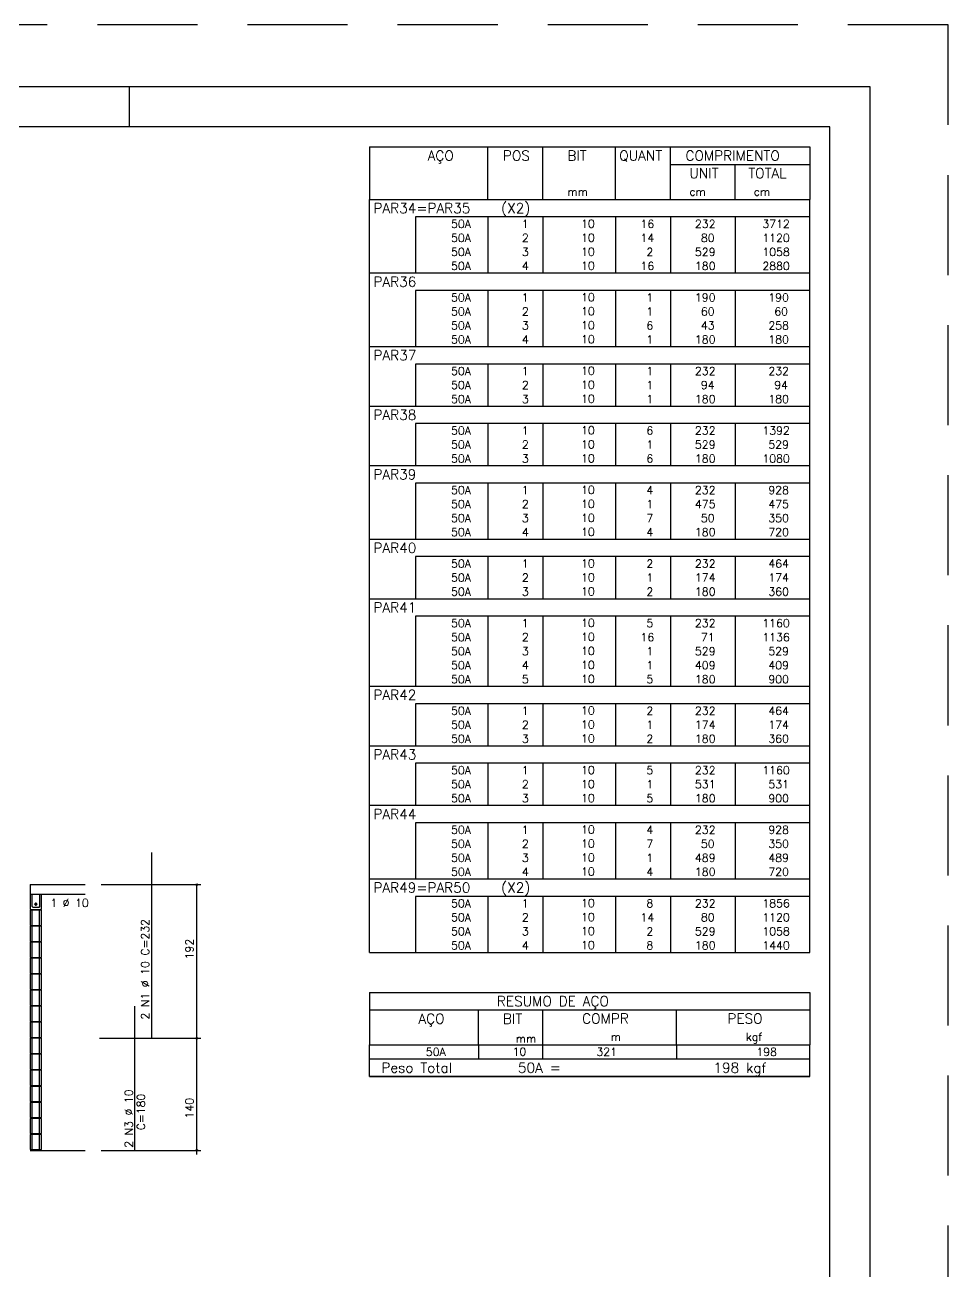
# Model space of a CAD drawing. Extents: x -1.9 to 86, y -1.6 to 60.9.
# Drawn here: x 62.99 to 86.05, y 29.81 to 60.94 of the extents above; entities that cross this region are included whole.
import ezdxf

# ---------------------------------------------------------------- set-up
doc = ezdxf.new("R2010")
doc.units = 0
doc.header["$MEASUREMENT"] = 0
doc.linetypes.add('HIDDEN', pattern=[0.375, 0.25, -0.125])
doc.layers.get('0').update_dxf_attribs({"linetype": 'CONTINUOUS'})
doc.layers.get('Defpoints').update_dxf_attribs({"linetype": 'CONTINUOUS'})
for name, color, linetype in [('ARQ_FOLHA', 7, 'CONTINUOUS'), ('PENA_02', 2, 'CONTINUOUS'), ('PENA_03', 3, 'CONTINUOUS'), ('PENA_05', 5, 'CONTINUOUS')]:
    doc.layers.add(name, color=color, linetype=linetype)
doc.styles.get("Standard").update_dxf_attribs({"font": 'ROMANS.SHX'})

# ---------------------------------------------------------------- blocks, each defined once
blk = doc.blocks.new('FOLHA A1 - 841 X 594')
at = {"layer": 'ARQ_FOLHA', "color": 1}
blk.add_line((-185, 584), (-185, 594), dxfattribs=at)
for points in [[(-841, 0), (0, 0), (0, 594), (-841, 594)], [(-816, 10), (-10, 10), (-10, 584), (-816, 584)]]:
    blk.add_lwpolyline(points, close=True, dxfattribs=at)
at = {"layer": 'Defpoints', "color": 8, "linetype": 'HIDDEN', "ltscale": 100}
blk.add_lwpolyline([(-860.5, 609.5), (-860.5, -15.5), (19.5, -15.5), (19.5, 609.5)], close=True, dxfattribs=at)
blk = doc.blocks.new('*U24')
blk.add_blockref('FOLHA A1 - 841 X 594', (0, 0))

msp = doc.modelspace()

# ---------------------------------------------------------------- linework, layer by layer
at = {"layer": 'PENA_02', "linetype": 'Continuous'}
for p, q in [((71.6, 57.895003), (71.6, 56.582503)), ((71.6, 57.895003), (82.6, 57.895003)), ((74.55, 56.582503), (74.55, 57.895003)), ((75.93, 56.582503), (75.93, 57.895003)), ((77.74, 56.582503), (77.74, 57.895003)), ((79.12, 56.582503), (79.12, 57.895003)), ((82.6, 57.895003), (82.6, 56.582503)), ((79.12, 57.457503), (82.6, 57.457503)), ((80.73, 56.582503), (80.73, 57.457503)), ((71.6, 56.582503), (82.6, 56.582503)), ((71.6, 56.145003), (71.6, 56.582503)), ((71.6, 56.582503), (82.6, 56.582503)), ((82.6, 56.145003), (82.6, 56.582503)), ((71.6, 55.795004), (71.6, 56.145003)), ((82.6, 56.145003), (72.75, 56.145003)), ((72.75, 56.145003), (72.75, 55.795004)), ((74.55, 56.145003), (74.55, 55.795004)), ((75.93, 56.145003), (75.93, 55.795004)), ((77.74, 56.145003), (77.74, 55.795004)), ((79.12, 56.145003), (79.12, 55.795004)), ((80.73, 56.145003), (80.73, 55.795004)), ((82.6, 55.795004), (82.6, 56.145003)), ((71.6, 55.445004), (71.6, 55.795004)), ((72.75, 55.795004), (72.75, 55.445004)), ((74.55, 55.795004), (74.55, 55.445004)), ((75.93, 55.795004), (75.93, 55.445004)), ((77.74, 55.795004), (77.74, 55.445004)), ((79.12, 55.795004), (79.12, 55.445004)), ((80.73, 55.795004), (80.73, 55.445004)), ((82.6, 55.445004), (82.6, 55.795004)), ((71.6, 55.095004), (71.6, 55.445004)), ((72.75, 55.445004), (72.75, 55.095004)), ((74.55, 55.445004), (74.55, 55.095004)), ((75.93, 55.445004), (75.93, 55.095004)), ((77.74, 55.445004), (77.74, 55.095004)), ((79.12, 55.445004), (79.12, 55.095004)), ((80.73, 55.445004), (80.73, 55.095004)), ((82.6, 55.095004), (82.6, 55.445004)), ((71.6, 54.745004), (71.6, 55.095004)), ((72.75, 55.095004), (72.75, 54.745004)), ((74.55, 55.095004), (74.55, 54.745004)), ((75.93, 55.095004), (75.93, 54.745004)), ((77.74, 55.095004), (77.74, 54.745004)), ((79.12, 55.095004), (79.12, 54.745004)), ((80.73, 55.095004), (80.73, 54.745004)), ((82.6, 54.745004), (82.6, 55.095004)), ((71.6, 54.307504), (71.6, 54.745004)), ((71.6, 54.745004), (82.6, 54.745004)), ((82.6, 54.307504), (82.6, 54.745004)), ((71.6, 53.957504), (71.6, 54.307504)), ((82.6, 54.307504), (72.75, 54.307504)), ((72.75, 54.307504), (72.75, 53.957504)), ((74.55, 54.307504), (74.55, 53.957504)), ((75.93, 54.307504), (75.93, 53.957504)), ((77.74, 54.307504), (77.74, 53.957504)), ((79.12, 54.307504), (79.12, 53.957504)), ((80.73, 54.307504), (80.73, 53.957504)), ((82.6, 53.957504), (82.6, 54.307504)), ((71.6, 53.607504), (71.6, 53.957504)), ((72.75, 53.957504), (72.75, 53.607504)), ((74.55, 53.957504), (74.55, 53.607504)), ((75.93, 53.957504), (75.93, 53.607504)), ((77.74, 53.957504), (77.74, 53.607504)), ((79.12, 53.957504), (79.12, 53.607504)), ((80.73, 53.957504), (80.73, 53.607504)), ((82.6, 53.607504), (82.6, 53.957504)), ((71.6, 53.257504), (71.6, 53.607504)), ((72.75, 53.607504), (72.75, 53.257504)), ((74.55, 53.607504), (74.55, 53.257504)), ((75.93, 53.607504), (75.93, 53.257504)), ((77.74, 53.607504), (77.74, 53.257504)), ((79.12, 53.607504), (79.12, 53.257504)), ((80.73, 53.607504), (80.73, 53.257504)), ((82.6, 53.257504), (82.6, 53.607504)), ((71.6, 52.907504), (71.6, 53.257504)), ((72.75, 53.257504), (72.75, 52.907504)), ((74.55, 53.257504), (74.55, 52.907504)), ((75.93, 53.257504), (75.93, 52.907504)), ((77.74, 53.257504), (77.74, 52.907504)), ((79.12, 53.257504), (79.12, 52.907504)), ((80.73, 53.257504), (80.73, 52.907504)), ((82.6, 52.907504), (82.6, 53.257504)), ((71.6, 52.470004), (71.6, 52.907504)), ((71.6, 52.907504), (82.6, 52.907504)), ((82.6, 52.470004), (82.6, 52.907504)), ((71.6, 52.120004), (71.6, 52.470004)), ((82.6, 52.470004), (72.75, 52.470004)), ((72.75, 52.470004), (72.75, 52.120004)), ((74.55, 52.470004), (74.55, 52.120004)), ((75.93, 52.470004), (75.93, 52.120004)), ((77.74, 52.470004), (77.74, 52.120004)), ((79.12, 52.470004), (79.12, 52.120004)), ((80.73, 52.470004), (80.73, 52.120004)), ((82.6, 52.120004), (82.6, 52.470004)), ((71.6, 51.770004), (71.6, 52.120004)), ((72.75, 52.120004), (72.75, 51.770004)), ((74.55, 52.120004), (74.55, 51.770004)), ((75.93, 52.120004), (75.93, 51.770004)), ((77.74, 52.120004), (77.74, 51.770004)), ((79.12, 52.120004), (79.12, 51.770004)), ((80.73, 52.120004), (80.73, 51.770004)), ((82.6, 51.770004), (82.6, 52.120004)), ((71.6, 51.420004), (71.6, 51.770004)), ((72.75, 51.770004), (72.75, 51.420004)), ((74.55, 51.770004), (74.55, 51.420004)), ((75.93, 51.770004), (75.93, 51.420004)), ((77.74, 51.770004), (77.74, 51.420004)), ((79.12, 51.770004), (79.12, 51.420004)), ((80.73, 51.770004), (80.73, 51.420004)), ((82.6, 51.420004), (82.6, 51.770004)), ((71.6, 50.982504), (71.6, 51.420004)), ((71.6, 51.420004), (82.6, 51.420004)), ((82.6, 50.982504), (82.6, 51.420004)), ((71.6, 50.632505), (71.6, 50.982504)), ((82.6, 50.982504), (72.75, 50.982504)), ((72.75, 50.982504), (72.75, 50.632505)), ((74.55, 50.982504), (74.55, 50.632505)), ((75.93, 50.982504), (75.93, 50.632505)), ((77.74, 50.982504), (77.74, 50.632505)), ((79.12, 50.982504), (79.12, 50.632505)), ((80.73, 50.982504), (80.73, 50.632505)), ((82.6, 50.632505), (82.6, 50.982504)), ((71.6, 50.282505), (71.6, 50.632505)), ((72.75, 50.632505), (72.75, 50.282505)), ((74.55, 50.632505), (74.55, 50.282505)), ((75.93, 50.632505), (75.93, 50.282505)), ((77.74, 50.632505), (77.74, 50.282505)), ((79.12, 50.632505), (79.12, 50.282505)), ((80.73, 50.632505), (80.73, 50.282505)), ((82.6, 50.282505), (82.6, 50.632505)), ((71.6, 49.932505), (71.6, 50.282505)), ((72.75, 50.282505), (72.75, 49.932505)), ((74.55, 50.282505), (74.55, 49.932505)), ((75.93, 50.282505), (75.93, 49.932505)), ((77.74, 50.282505), (77.74, 49.932505)), ((79.12, 50.282505), (79.12, 49.932505)), ((80.73, 50.282505), (80.73, 49.932505)), ((82.6, 49.932505), (82.6, 50.282505)), ((71.6, 49.495005), (71.6, 49.932505)), ((71.6, 49.932505), (82.6, 49.932505)), ((82.6, 49.495005), (82.6, 49.932505)), ((71.6, 49.145005), (71.6, 49.495005)), ((82.6, 49.495005), (72.75, 49.495005)), ((72.75, 49.495005), (72.75, 49.145005)), ((74.55, 49.495005), (74.55, 49.145005)), ((75.93, 49.495005), (75.93, 49.145005)), ((77.74, 49.495005), (77.74, 49.145005)), ((79.12, 49.495005), (79.12, 49.145005)), ((80.73, 49.495005), (80.73, 49.145005)), ((82.6, 49.145005), (82.6, 49.495005)), ((71.6, 48.795005), (71.6, 49.145005)), ((72.75, 49.145005), (72.75, 48.795005)), ((74.55, 49.145005), (74.55, 48.795005)), ((75.93, 49.145005), (75.93, 48.795005)), ((77.74, 49.145005), (77.74, 48.795005)), ((79.12, 49.145005), (79.12, 48.795005)), ((80.73, 49.145005), (80.73, 48.795005)), ((82.6, 48.795005), (82.6, 49.145005)), ((71.6, 48.445005), (71.6, 48.795005)), ((72.75, 48.795005), (72.75, 48.445005)), ((74.55, 48.795005), (74.55, 48.445005)), ((75.93, 48.795005), (75.93, 48.445005)), ((77.74, 48.795005), (77.74, 48.445005)), ((79.12, 48.795005), (79.12, 48.445005)), ((80.73, 48.795005), (80.73, 48.445005)), ((82.6, 48.445005), (82.6, 48.795005)), ((71.6, 48.095005), (71.6, 48.445005)), ((72.75, 48.445005), (72.75, 48.095005)), ((74.55, 48.445005), (74.55, 48.095005)), ((75.93, 48.445005), (75.93, 48.095005)), ((77.74, 48.445005), (77.74, 48.095005)), ((79.12, 48.445005), (79.12, 48.095005)), ((80.73, 48.445005), (80.73, 48.095005)), ((82.6, 48.095005), (82.6, 48.445005)), ((71.6, 47.657505), (71.6, 48.095005)), ((71.6, 48.095005), (82.6, 48.095005)), ((82.6, 47.657505), (82.6, 48.095005)), ((71.6, 47.307505), (71.6, 47.657505)), ((82.6, 47.657505), (72.75, 47.657505)), ((72.75, 47.657505), (72.75, 47.307505)), ((74.55, 47.657505), (74.55, 47.307505)), ((75.93, 47.657505), (75.93, 47.307505)), ((77.74, 47.657505), (77.74, 47.307505)), ((79.12, 47.657505), (79.12, 47.307505)), ((80.73, 47.657505), (80.73, 47.307505)), ((82.6, 47.307505), (82.6, 47.657505)), ((71.6, 46.957505), (71.6, 47.307505)), ((72.75, 47.307505), (72.75, 46.957505)), ((74.55, 47.307505), (74.55, 46.957505)), ((75.93, 47.307505), (75.93, 46.957505)), ((77.74, 47.307505), (77.74, 46.957505)), ((79.12, 47.307505), (79.12, 46.957505)), ((80.73, 47.307505), (80.73, 46.957505)), ((82.6, 46.957505), (82.6, 47.307505)), ((71.6, 46.607505), (71.6, 46.957505)), ((72.75, 46.957505), (72.75, 46.607505)), ((74.55, 46.957505), (74.55, 46.607505)), ((75.93, 46.957505), (75.93, 46.607505)), ((77.74, 46.957505), (77.74, 46.607505)), ((79.12, 46.957505), (79.12, 46.607505)), ((80.73, 46.957505), (80.73, 46.607505)), ((82.6, 46.607505), (82.6, 46.957505)), ((71.6, 46.170005), (71.6, 46.607505)), ((71.6, 46.607505), (82.6, 46.607505)), ((82.6, 46.170005), (82.6, 46.607505)), ((71.6, 45.820006), (71.6, 46.170005)), ((82.6, 46.170005), (72.75, 46.170005)), ((72.75, 46.170005), (72.75, 45.820006)), ((74.55, 46.170005), (74.55, 45.820006)), ((75.93, 46.170005), (75.93, 45.820006)), ((77.74, 46.170005), (77.74, 45.820006)), ((79.12, 46.170005), (79.12, 45.820006)), ((80.73, 46.170005), (80.73, 45.820006)), ((82.6, 45.820006), (82.6, 46.170005)), ((71.6, 45.470006), (71.6, 45.820006)), ((72.75, 45.820006), (72.75, 45.470006)), ((74.55, 45.820006), (74.55, 45.470006)), ((75.93, 45.820006), (75.93, 45.470006)), ((77.74, 45.820006), (77.74, 45.470006)), ((79.12, 45.820006), (79.12, 45.470006)), ((80.73, 45.820006), (80.73, 45.470006)), ((82.6, 45.470006), (82.6, 45.820006)), ((71.6, 45.120006), (71.6, 45.470006)), ((72.75, 45.470006), (72.75, 45.120006)), ((74.55, 45.470006), (74.55, 45.120006)), ((75.93, 45.470006), (75.93, 45.120006)), ((77.74, 45.470006), (77.74, 45.120006)), ((79.12, 45.470006), (79.12, 45.120006)), ((80.73, 45.470006), (80.73, 45.120006)), ((82.6, 45.120006), (82.6, 45.470006)), ((71.6, 44.770006), (71.6, 45.120006)), ((72.75, 45.120006), (72.75, 44.770006)), ((74.55, 45.120006), (74.55, 44.770006)), ((75.93, 45.120006), (75.93, 44.770006)), ((77.74, 45.120006), (77.74, 44.770006)), ((79.12, 45.120006), (79.12, 44.770006)), ((80.73, 45.120006), (80.73, 44.770006)), ((82.6, 44.770006), (82.6, 45.120006)), ((71.6, 44.420006), (71.6, 44.770006)), ((72.75, 44.770006), (72.75, 44.420006)), ((74.55, 44.770006), (74.55, 44.420006)), ((75.93, 44.770006), (75.93, 44.420006)), ((77.74, 44.770006), (77.74, 44.420006)), ((79.12, 44.770006), (79.12, 44.420006)), ((80.73, 44.770006), (80.73, 44.420006)), ((82.6, 44.420006), (82.6, 44.770006)), ((71.6, 43.982506), (71.6, 44.420006)), ((71.6, 44.420006), (82.6, 44.420006)), ((82.6, 43.982506), (82.6, 44.420006)), ((71.6, 43.632506), (71.6, 43.982506)), ((82.6, 43.982506), (72.75, 43.982506)), ((72.75, 43.982506), (72.75, 43.632506)), ((74.55, 43.982506), (74.55, 43.632506)), ((75.93, 43.982506), (75.93, 43.632506)), ((77.74, 43.982506), (77.74, 43.632506)), ((79.12, 43.982506), (79.12, 43.632506)), ((80.73, 43.982506), (80.73, 43.632506)), ((82.6, 43.632506), (82.6, 43.982506)), ((71.6, 43.282506), (71.6, 43.632506)), ((72.75, 43.632506), (72.75, 43.282506)), ((74.55, 43.632506), (74.55, 43.282506)), ((75.93, 43.632506), (75.93, 43.282506)), ((77.74, 43.632506), (77.74, 43.282506)), ((79.12, 43.632506), (79.12, 43.282506)), ((80.73, 43.632506), (80.73, 43.282506)), ((82.6, 43.282506), (82.6, 43.632506)), ((71.6, 42.932506), (71.6, 43.282506)), ((72.75, 43.282506), (72.75, 42.932506)), ((74.55, 43.282506), (74.55, 42.932506)), ((75.93, 43.282506), (75.93, 42.932506)), ((77.74, 43.282506), (77.74, 42.932506)), ((79.12, 43.282506), (79.12, 42.932506)), ((80.73, 43.282506), (80.73, 42.932506)), ((82.6, 42.932506), (82.6, 43.282506)), ((71.6, 42.495006), (71.6, 42.932506)), ((71.6, 42.932506), (82.6, 42.932506)), ((82.6, 42.495006), (82.6, 42.932506)), ((71.6, 42.145006), (71.6, 42.495006)), ((82.6, 42.495006), (72.75, 42.495006)), ((72.75, 42.495006), (72.75, 42.145006)), ((74.55, 42.495006), (74.55, 42.145006)), ((75.93, 42.495006), (75.93, 42.145006)), ((77.74, 42.495006), (77.74, 42.145006)), ((79.12, 42.495006), (79.12, 42.145006)), ((80.73, 42.495006), (80.73, 42.145006)), ((82.6, 42.145006), (82.6, 42.495006)), ((71.6, 41.795006), (71.6, 42.145006)), ((72.75, 42.145006), (72.75, 41.795006)), ((74.55, 42.145006), (74.55, 41.795006)), ((75.93, 42.145006), (75.93, 41.795006)), ((77.74, 42.145006), (77.74, 41.795006)), ((79.12, 42.145006), (79.12, 41.795006)), ((80.73, 42.145006), (80.73, 41.795006)), ((82.6, 41.795006), (82.6, 42.145006)), ((71.6, 41.445006), (71.6, 41.795006)), ((72.75, 41.795006), (72.75, 41.445006)), ((74.55, 41.795006), (74.55, 41.445006)), ((75.93, 41.795006), (75.93, 41.445006)), ((77.74, 41.795006), (77.74, 41.445006)), ((79.12, 41.795006), (79.12, 41.445006)), ((80.73, 41.795006), (80.73, 41.445006)), ((82.6, 41.445006), (82.6, 41.795006)), ((71.6, 41.007506), (71.6, 41.445006)), ((71.6, 41.445006), (82.6, 41.445006)), ((82.6, 41.007506), (82.6, 41.445006)), ((71.6, 40.657507), (71.6, 41.007506)), ((82.6, 41.007506), (72.75, 41.007506)), ((72.75, 41.007506), (72.75, 40.657507)), ((74.55, 41.007506), (74.55, 40.657507)), ((75.93, 41.007506), (75.93, 40.657507)), ((77.74, 41.007506), (77.74, 40.657507)), ((79.12, 41.007506), (79.12, 40.657507)), ((80.73, 41.007506), (80.73, 40.657507)), ((82.6, 40.657507), (82.6, 41.007506)), ((71.6, 40.307507), (71.6, 40.657507)), ((72.75, 40.657507), (72.75, 40.307507)), ((74.55, 40.657507), (74.55, 40.307507)), ((75.93, 40.657507), (75.93, 40.307507)), ((77.74, 40.657507), (77.74, 40.307507)), ((79.12, 40.657507), (79.12, 40.307507)), ((80.73, 40.657507), (80.73, 40.307507)), ((82.6, 40.307507), (82.6, 40.657507)), ((71.6, 39.957507), (71.6, 40.307507)), ((72.75, 40.307507), (72.75, 39.957507)), ((74.55, 40.307507), (74.55, 39.957507)), ((75.93, 40.307507), (75.93, 39.957507)), ((77.74, 40.307507), (77.74, 39.957507)), ((79.12, 40.307507), (79.12, 39.957507)), ((80.73, 40.307507), (80.73, 39.957507)), ((82.6, 39.957507), (82.6, 40.307507)), ((71.6, 39.607507), (71.6, 39.957507)), ((72.75, 39.957507), (72.75, 39.607507)), ((74.55, 39.957507), (74.55, 39.607507)), ((75.93, 39.957507), (75.93, 39.607507)), ((77.74, 39.957507), (77.74, 39.607507)), ((79.12, 39.957507), (79.12, 39.607507)), ((80.73, 39.957507), (80.73, 39.607507)), ((82.6, 39.607507), (82.6, 39.957507)), ((71.6, 39.170007), (71.6, 39.607507)), ((71.6, 39.607507), (82.6, 39.607507)), ((82.6, 39.170007), (82.6, 39.607507)), ((71.6, 38.820007), (71.6, 39.170007)), ((82.6, 39.170007), (72.75, 39.170007)), ((72.75, 39.170007), (72.75, 38.820007)), ((74.55, 39.170007), (74.55, 38.820007)), ((75.93, 39.170007), (75.93, 38.820007)), ((77.74, 39.170007), (77.74, 38.820007)), ((79.12, 39.170007), (79.12, 38.820007)), ((80.73, 39.170007), (80.73, 38.820007)), ((82.6, 38.820007), (82.6, 39.170007)), ((71.6, 38.470007), (71.6, 38.820007)), ((72.75, 38.820007), (72.75, 38.470007)), ((74.55, 38.820007), (74.55, 38.470007)), ((75.93, 38.820007), (75.93, 38.470007)), ((77.74, 38.820007), (77.74, 38.470007)), ((79.12, 38.820007), (79.12, 38.470007)), ((80.73, 38.820007), (80.73, 38.470007)), ((82.6, 38.470007), (82.6, 38.820007)), ((71.6, 38.120007), (71.6, 38.470007)), ((72.75, 38.470007), (72.75, 38.120007)), ((74.55, 38.470007), (74.55, 38.120007)), ((75.93, 38.470007), (75.93, 38.120007)), ((77.74, 38.470007), (77.74, 38.120007)), ((79.12, 38.470007), (79.12, 38.120007)), ((80.73, 38.470007), (80.73, 38.120007)), ((82.6, 38.120007), (82.6, 38.470007)), ((71.6, 37.770007), (71.6, 38.120007)), ((72.75, 38.120007), (72.75, 37.770007)), ((74.55, 38.120007), (74.55, 37.770007)), ((75.93, 38.120007), (75.93, 37.770007)), ((77.74, 38.120007), (77.74, 37.770007)), ((79.12, 38.120007), (79.12, 37.770007)), ((80.73, 38.120007), (80.73, 37.770007)), ((82.6, 37.770007), (82.6, 38.120007)), ((71.6, 37.770007), (82.6, 37.770007)), ((71.6, 36.770007), (71.6, 35.457507)), ((71.6, 36.770007), (82.6, 36.770007)), ((82.6, 36.770007), (82.6, 35.457507)), ((71.6, 36.332507), (82.6, 36.332507)), ((74.32, 35.457507), (74.32, 36.332507)), ((75.93, 35.457507), (75.93, 36.332507)), ((79.265, 35.457507), (79.265, 36.332507)), ((71.6, 35.457507), (82.6, 35.457507)), ((71.6, 35.107507), (71.6, 35.457507)), ((74.32, 35.457507), (74.32, 35.107507)), ((75.93, 35.107507), (75.93, 35.457507)), ((79.265, 35.457507), (79.265, 35.107507)), ((82.6, 35.107507), (82.6, 35.457507)), ((71.6, 35.107507), (82.6, 35.107507)), ((71.6, 34.670007), (71.6, 35.107507)), ((71.6, 35.107507), (82.6, 35.107507)), ((82.6, 34.670007), (82.6, 35.107507)), ((82.6, 34.670007), (71.6, 34.670007)), ((71.6, 34.670007), (82.6, 34.670007))]:
    msp.add_line(p, q, dxfattribs=at)
for centre, radius in [((67.283928, 39.463179), 0.02), ((67.283928, 39.463179), 0.01), ((67.283928, 35.623179), 0.02), ((67.283928, 35.623179), 0.01), ((67.283928, 32.823179), 0.02), ((67.283928, 32.823179), 0.01)]:
    msp.add_circle(centre, radius, dxfattribs=at)
at = {"layer": 'PENA_03', "linetype": 'Continuous'}
for p, q in [((63.123933, 39.463179), (63.123933, 38.843179)), ((63.123933, 39.463179), (64.494612, 39.463179)), ((64.894612, 39.463179), (67.383928, 39.463179)), ((67.283928, 32.722646), (67.283928, 39.463179)), ((63.123933, 39.223179), (64.494612, 39.223179)), ((63.173933, 38.443179), (63.173933, 38.823179)), ((63.353933, 38.443179), (63.353933, 38.823179)), ((63.173933, 38.043179), (63.173933, 38.423179)), ((63.353933, 38.043179), (63.353933, 38.423179)), ((63.173933, 37.643179), (63.173933, 38.023179)), ((63.353933, 37.643179), (63.353933, 38.023179)), ((63.173933, 37.243179), (63.173933, 37.623179)), ((63.353933, 37.243179), (63.353933, 37.623179)), ((63.173933, 36.843179), (63.173933, 37.223179)), ((63.353933, 36.843179), (63.353933, 37.223179)), ((63.173933, 36.443179), (63.173933, 36.823179)), ((63.353933, 36.443179), (63.353933, 36.823179)), ((63.173933, 36.043179), (63.173933, 36.423179)), ((63.353933, 36.043179), (63.353933, 36.423179)), ((63.173933, 35.643179), (63.173933, 36.023179)), ((63.353933, 35.643179), (63.353933, 36.023179)), ((63.173933, 35.243179), (63.173933, 35.623179)), ((63.353933, 35.243179), (63.353933, 35.623179)), ((64.852681, 35.623179), (67.383928, 35.623179)), ((63.173933, 34.843179), (63.173933, 35.223179)), ((63.353933, 34.843179), (63.353933, 35.223179)), ((63.173933, 34.443179), (63.173933, 34.823179)), ((63.353933, 34.443179), (63.353933, 34.823179)), ((63.173933, 34.043179), (63.173933, 34.423179)), ((63.353933, 34.043179), (63.353933, 34.423179)), ((63.173933, 33.643179), (63.173933, 34.023179)), ((63.353933, 33.643179), (63.353933, 34.023179)), ((63.173933, 33.243179), (63.173933, 33.623179)), ((63.353933, 33.243179), (63.353933, 33.623179)), ((63.173933, 32.843179), (63.173933, 33.223179)), ((63.353933, 32.843179), (63.353933, 33.223179)), ((63.123933, 32.823179), (64.494612, 32.823179)), ((64.894612, 32.823179), (67.383928, 32.823179))]:
    msp.add_line(p, q, dxfattribs=at)
for points in [[(63.123933, 38.843179), (63.403933, 38.843179), (63.403933, 39.223179)], [(63.353933, 39.223179), (63.353933, 38.913179), (63.333933, 38.893179), (63.193933, 38.893179), (63.173933, 38.913179), (63.173933, 39.223179)], [(63.288482, 38.974169), (63.28632, 38.984337), (63.28021, 38.992747), (63.271207, 38.997945), (63.260868, 38.999032), (63.250982, 38.99582), (63.243256, 38.988864), (63.239028, 38.979367), (63.239028, 38.968971), (63.243256, 38.959474), (63.250982, 38.952518), (63.260868, 38.949306), (63.271207, 38.950392), (63.28021, 38.95559), (63.28632, 38.964), (63.288482, 38.974169)], [(63.123933, 38.443179), (63.403933, 38.443179), (63.403933, 38.823179), (63.123933, 38.823179), (63.123933, 38.443179)], [(63.123933, 38.043179), (63.403933, 38.043179), (63.403933, 38.423179), (63.123933, 38.423179), (63.123933, 38.043179)], [(63.123933, 37.643179), (63.403933, 37.643179), (63.403933, 38.023179), (63.123933, 38.023179), (63.123933, 37.643179)], [(63.123933, 37.243179), (63.403933, 37.243179), (63.403933, 37.623179), (63.123933, 37.623179), (63.123933, 37.243179)], [(63.123933, 36.843179), (63.403933, 36.843179), (63.403933, 37.223179), (63.123933, 37.223179), (63.123933, 36.843179)], [(63.123933, 36.443179), (63.403933, 36.443179), (63.403933, 36.823179), (63.123933, 36.823179), (63.123933, 36.443179)], [(63.123933, 36.043179), (63.403933, 36.043179), (63.403933, 36.423179), (63.123933, 36.423179), (63.123933, 36.043179)], [(63.123933, 35.643179), (63.403933, 35.643179), (63.403933, 36.023179), (63.123933, 36.023179), (63.123933, 35.643179)], [(63.123933, 35.243179), (63.403933, 35.243179), (63.403933, 35.623179), (63.123933, 35.623179), (63.123933, 35.243179)], [(63.123933, 34.843179), (63.403933, 34.843179), (63.403933, 35.223179), (63.123933, 35.223179), (63.123933, 34.843179)], [(63.123933, 34.443179), (63.403933, 34.443179), (63.403933, 34.823179), (63.123933, 34.823179), (63.123933, 34.443179)], [(63.123933, 34.043179), (63.403933, 34.043179), (63.403933, 34.423179), (63.123933, 34.423179), (63.123933, 34.043179)], [(63.123933, 33.643179), (63.403933, 33.643179), (63.403933, 34.023179), (63.123933, 34.023179), (63.123933, 33.643179)], [(63.123933, 33.243179), (63.403933, 33.243179), (63.403933, 33.623179), (63.123933, 33.623179), (63.123933, 33.243179)], [(63.123933, 32.843179), (63.403933, 32.843179), (63.403933, 33.223179), (63.123933, 33.223179), (63.123933, 32.843179)]]:
    msp.add_lwpolyline(points, dxfattribs=at)
msp.add_circle((63.263482, 38.974169), 0.025, dxfattribs=at)
for points in [[(63.288482, 38.974169), (63.243256, 38.988864), (63.239028, 38.979367)], [(63.288482, 38.974169), (63.239028, 38.979367), (63.239028, 38.968971)], [(63.288482, 38.974169), (63.239028, 38.968971), (63.243256, 38.959474)], [(63.288482, 38.974169), (63.250982, 38.99582), (63.239989, 38.982719)], [(63.288482, 38.974169), (63.239989, 38.982719), (63.239989, 38.965618)], [(63.288482, 38.974169), (63.239989, 38.965618), (63.250982, 38.952518)], [(63.288482, 38.974169), (63.250982, 38.99582), (63.243256, 38.988864)], [(63.288482, 38.974169), (63.243256, 38.959474), (63.250982, 38.952518)], [(63.288482, 38.974169), (63.260868, 38.999032), (63.250982, 38.99582)], [(63.288482, 38.974169), (63.267823, 38.998789), (63.250982, 38.99582)], [(63.288482, 38.974169), (63.250982, 38.952518), (63.267823, 38.949549)], [(63.288482, 38.974169), (63.250982, 38.952518), (63.260868, 38.949306)], [(63.288482, 38.974169), (63.271207, 38.997945), (63.260868, 38.999032)], [(63.288482, 38.974169), (63.260868, 38.949306), (63.271207, 38.950392)], [(63.288482, 38.974169), (63.282633, 38.990239), (63.267823, 38.998789)], [(63.288482, 38.974169), (63.267823, 38.949549), (63.282633, 38.958099)], [(63.288482, 38.974169), (63.28021, 38.992747), (63.271207, 38.997945)], [(63.288482, 38.974169), (63.271207, 38.950392), (63.28021, 38.95559)], [(63.288482, 38.974169), (63.28632, 38.984337), (63.28021, 38.992747)], [(63.288482, 38.974169), (63.28021, 38.95559), (63.28632, 38.964)], [(63.288482, 38.974169), (63.282633, 38.958099), (63.288482, 38.974169)], [(63.288482, 38.974169), (63.28632, 38.964), (63.288482, 38.974169)]]:
    msp.add_solid(points, dxfattribs=at)
at = {"layer": 'PENA_05', "linetype": 'Continuous'}
for p, q in [((66.160178, 35.623179), (66.160178, 40.263179)), ((65.734254, 32.823179), (65.734254, 36.423179))]:
    msp.add_line(p, q, dxfattribs=at)

# ---------------------------------------------------------------- block references
at = {"xscale": 0.09999999999999938, "yscale": 0.09999999999999938, "zscale": 0.09999999999999938}
msp.add_blockref('*U24', (84.1, -0.0075), dxfattribs=at)

# ---------------------------------------------------------------- texts
at = {"layer": 'PENA_02', "linetype": 'Continuous'}
for s, height, p in [('AÇO', 0.25, (73.04958, 57.551253)), ('POS', 0.25, (74.93, 57.551253)), ('BIT', 0.25, (76.54, 57.551253)), ('QUANT', 0.25, (77.836489, 57.551253)), ('COMPRIMENTO', 0.25, (79.489469, 57.551253)), ('UNIT', 0.25, (79.586854, 57.113753)), ('TOTAL', 0.25, (81.059307, 57.113753)), ('mm', 0.2, (76.54, 56.676253)), ('cm', 0.2, (79.586854, 56.676253)), ('cm', 0.2, (81.196854, 56.676253)), ('PAR34=PAR35   (X2)', 0.25, (71.695798, 56.238753)), ('     50A', 0.2, (72.889661, 55.870003)), ('  1', 0.2, (75.13, 55.870003)), ('     10', 0.2, (76.136543, 55.876047)), ('   16', 0.2, (77.92, 55.870003)), ('    232', 0.2, (79.13, 55.870003)), ('   3712', 0.2, (80.963622, 55.870003)), ('     50A', 0.2, (72.889661, 55.520003)), ('  2', 0.2, (75.13, 55.520003)), ('     10', 0.2, (76.136543, 55.526047)), ('   14', 0.2, (77.92, 55.520003)), ('     80', 0.2, (79.13, 55.520003)), ('   1120', 0.2, (80.963622, 55.520003)), ('     50A', 0.2, (72.889661, 55.170004)), ('  3', 0.2, (75.13, 55.170004)), ('     10', 0.2, (76.136543, 55.176047)), ('    2', 0.2, (77.92, 55.170004)), ('    529', 0.2, (79.13, 55.170004)), ('   1058', 0.2, (80.963622, 55.170004)), ('     50A', 0.2, (72.889661, 54.820004)), ('  4', 0.2, (75.13, 54.820004)), ('     10', 0.2, (76.136543, 54.826048)), ('   16', 0.2, (77.92, 54.820004)), ('    180', 0.2, (79.13, 54.820004)), ('   2880', 0.2, (80.963622, 54.820004)), ('PAR36', 0.25, (71.695798, 54.401254)), ('     50A', 0.2, (72.889661, 54.032504)), ('  1', 0.2, (75.13, 54.032504)), ('     10', 0.2, (76.136543, 54.038548)), ('    1', 0.2, (77.92, 54.032504)), ('    190', 0.2, (79.13, 54.032504)), ('    190', 0.2, (80.963622, 54.032504)), ('     50A', 0.2, (72.889661, 53.682504)), ('  2', 0.2, (75.13, 53.682504)), ('     10', 0.2, (76.136543, 53.688548)), ('    1', 0.2, (77.92, 53.682504)), ('     60', 0.2, (79.13, 53.682504)), ('     60', 0.2, (80.963622, 53.682504)), ('     50A', 0.2, (72.889661, 53.332504)), ('  3', 0.2, (75.13, 53.332504)), ('     10', 0.2, (76.136543, 53.338548)), ('    6', 0.2, (77.92, 53.332504)), ('     43', 0.2, (79.13, 53.332504)), ('    258', 0.2, (80.963622, 53.332504)), ('     50A', 0.2, (72.889661, 52.982504)), ('  4', 0.2, (75.13, 52.982504)), ('     10', 0.2, (76.136543, 52.988548)), ('    1', 0.2, (77.92, 52.982504)), ('    180', 0.2, (79.13, 52.982504)), ('    180', 0.2, (80.963622, 52.982504)), ('PAR37', 0.25, (71.695798, 52.563754)), ('     50A', 0.2, (72.889661, 52.195004)), ('  1', 0.2, (75.13, 52.195004)), ('     10', 0.2, (76.136543, 52.201048)), ('    1', 0.2, (77.92, 52.195004)), ('    232', 0.2, (79.13, 52.195004)), ('    232', 0.2, (80.963622, 52.195004)), ('     50A', 0.2, (72.889661, 51.845004)), ('  2', 0.2, (75.13, 51.845004)), ('     10', 0.2, (76.136543, 51.851048)), ('    1', 0.2, (77.92, 51.845004)), ('     94', 0.2, (79.13, 51.845004)), ('     94', 0.2, (80.963622, 51.845004)), ('     50A', 0.2, (72.889661, 51.495004)), ('  3', 0.2, (75.13, 51.495004)), ('     10', 0.2, (76.136543, 51.501048)), ('    1', 0.2, (77.92, 51.495004)), ('    180', 0.2, (79.13, 51.495004)), ('    180', 0.2, (80.963622, 51.495004)), ('PAR38', 0.25, (71.695798, 51.076254)), ('     50A', 0.2, (72.889661, 50.707504)), ('  1', 0.2, (75.13, 50.707504)), ('     10', 0.2, (76.136543, 50.713548)), ('    6', 0.2, (77.92, 50.707504)), ('    232', 0.2, (79.13, 50.707504)), ('   1392', 0.2, (80.963622, 50.707504)), ('     50A', 0.2, (72.889661, 50.357504)), ('  2', 0.2, (75.13, 50.357504)), ('     10', 0.2, (76.136543, 50.363548)), ('    1', 0.2, (77.92, 50.357504)), ('    529', 0.2, (79.13, 50.357504)), ('    529', 0.2, (80.963622, 50.357504)), ('     50A', 0.2, (72.889661, 50.007505)), ('  3', 0.2, (75.13, 50.007505)), ('     10', 0.2, (76.136543, 50.013548)), ('    6', 0.2, (77.92, 50.007505)), ('    180', 0.2, (79.13, 50.007505)), ('   1080', 0.2, (80.963622, 50.007505)), ('PAR39', 0.25, (71.695798, 49.588755)), ('     50A', 0.2, (72.889661, 49.220005)), ('  1', 0.2, (75.13, 49.220005)), ('     10', 0.2, (76.136543, 49.226049)), ('    4', 0.2, (77.92, 49.220005)), ('    232', 0.2, (79.13, 49.220005)), ('    928', 0.2, (80.963622, 49.220005)), ('     50A', 0.2, (72.889661, 48.870005)), ('  2', 0.2, (75.13, 48.870005)), ('     10', 0.2, (76.136543, 48.876049)), ('    1', 0.2, (77.92, 48.870005)), ('    475', 0.2, (79.13, 48.870005)), ('    475', 0.2, (80.963622, 48.870005)), ('     50A', 0.2, (72.889661, 48.520005)), ('  3', 0.2, (75.13, 48.520005)), ('     10', 0.2, (76.136543, 48.526049)), ('    7', 0.2, (77.92, 48.520005)), ('     50', 0.2, (79.13, 48.520005)), ('    350', 0.2, (80.963622, 48.520005)), ('     50A', 0.2, (72.889661, 48.170005)), ('  4', 0.2, (75.13, 48.170005)), ('     10', 0.2, (76.136543, 48.176049)), ('    4', 0.2, (77.92, 48.170005)), ('    180', 0.2, (79.13, 48.170005)), ('    720', 0.2, (80.963622, 48.170005)), ('PAR40', 0.25, (71.695798, 47.751255)), ('     50A', 0.2, (72.889661, 47.382505)), ('  1', 0.2, (75.13, 47.382505)), ('     10', 0.2, (76.136543, 47.388549)), ('    2', 0.2, (77.92, 47.382505)), ('    232', 0.2, (79.13, 47.382505)), ('    464', 0.2, (80.963622, 47.382505)), ('     50A', 0.2, (72.889661, 47.032505)), ('  2', 0.2, (75.13, 47.032505)), ('     10', 0.2, (76.136543, 47.038549)), ('    1', 0.2, (77.92, 47.032505)), ('    174', 0.2, (79.13, 47.032505)), ('    174', 0.2, (80.963622, 47.032505)), ('     50A', 0.2, (72.889661, 46.682505)), ('  3', 0.2, (75.13, 46.682505)), ('     10', 0.2, (76.136543, 46.688549)), ('    2', 0.2, (77.92, 46.682505)), ('    180', 0.2, (79.13, 46.682505)), ('    360', 0.2, (80.963622, 46.682505)), ('PAR41', 0.25, (71.695798, 46.263755)), ('     50A', 0.2, (72.889661, 45.895005)), ('  1', 0.2, (75.13, 45.895005)), ('     10', 0.2, (76.136543, 45.901049)), ('    5', 0.2, (77.92, 45.895005)), ('    232', 0.2, (79.13, 45.895005)), ('   1160', 0.2, (80.963622, 45.895005)), ('     50A', 0.2, (72.889661, 45.545005)), ('  2', 0.2, (75.13, 45.545005)), ('     10', 0.2, (76.136543, 45.551049)), ('   16', 0.2, (77.92, 45.545005)), ('     71', 0.2, (79.13, 45.545005)), ('   1136', 0.2, (80.963622, 45.545005)), ('     50A', 0.2, (72.889661, 45.195006)), ('  3', 0.2, (75.13, 45.195006)), ('     10', 0.2, (76.136543, 45.201049)), ('    1', 0.2, (77.92, 45.195006)), ('    529', 0.2, (79.13, 45.195006)), ('    529', 0.2, (80.963622, 45.195006)), ('     50A', 0.2, (72.889661, 44.845006)), ('  4', 0.2, (75.13, 44.845006)), ('     10', 0.2, (76.136543, 44.85105)), ('    1', 0.2, (77.92, 44.845006)), ('    409', 0.2, (79.13, 44.845006)), ('    409', 0.2, (80.963622, 44.845006)), ('     50A', 0.2, (72.889661, 44.495006)), ('  5', 0.2, (75.13, 44.495006)), ('     10', 0.2, (76.136543, 44.50105)), ('    5', 0.2, (77.92, 44.495006)), ('    180', 0.2, (79.13, 44.495006)), ('    900', 0.2, (80.963622, 44.495006)), ('PAR42', 0.25, (71.695798, 44.076256)), ('     50A', 0.2, (72.889661, 43.707506)), ('  1', 0.2, (75.13, 43.707506)), ('     10', 0.2, (76.136543, 43.71355)), ('    2', 0.2, (77.92, 43.707506)), ('    232', 0.2, (79.13, 43.707506)), ('    464', 0.2, (80.963622, 43.707506)), ('     50A', 0.2, (72.889661, 43.357506)), ('  2', 0.2, (75.13, 43.357506)), ('     10', 0.2, (76.136543, 43.36355)), ('    1', 0.2, (77.92, 43.357506)), ('    174', 0.2, (79.13, 43.357506)), ('    174', 0.2, (80.963622, 43.357506)), ('     50A', 0.2, (72.889661, 43.007506)), ('  3', 0.2, (75.13, 43.007506)), ('     10', 0.2, (76.136543, 43.01355)), ('    2', 0.2, (77.92, 43.007506)), ('    180', 0.2, (79.13, 43.007506)), ('    360', 0.2, (80.963622, 43.007506)), ('PAR43', 0.25, (71.695798, 42.588756)), ('     50A', 0.2, (72.889661, 42.220006)), ('  1', 0.2, (75.13, 42.220006)), ('     10', 0.2, (76.136543, 42.22605)), ('    5', 0.2, (77.92, 42.220006)), ('    232', 0.2, (79.13, 42.220006)), ('   1160', 0.2, (80.963622, 42.220006)), ('     50A', 0.2, (72.889661, 41.870006)), ('  2', 0.2, (75.13, 41.870006)), ('     10', 0.2, (76.136543, 41.87605)), ('    1', 0.2, (77.92, 41.870006)), ('    531', 0.2, (79.13, 41.870006)), ('    531', 0.2, (80.963622, 41.870006)), ('     10', 0.2, (76.136543, 41.52605)), ('     50A', 0.2, (72.889661, 41.520006)), ('  3', 0.2, (75.13, 41.520006)), ('    5', 0.2, (77.92, 41.520006)), ('    180', 0.2, (79.13, 41.520006)), ('    900', 0.2, (80.963622, 41.520006)), ('PAR44', 0.25, (71.695798, 41.101256)), ('     50A', 0.2, (72.889661, 40.732506)), ('  1', 0.2, (75.13, 40.732506)), ('     10', 0.2, (76.136543, 40.73855)), ('    4', 0.2, (77.92, 40.732506)), ('    232', 0.2, (79.13, 40.732506)), ('    928', 0.2, (80.963622, 40.732506)), ('     50A', 0.2, (72.889661, 40.382506)), ('  2', 0.2, (75.13, 40.382506)), ('     10', 0.2, (76.136543, 40.38855)), ('    7', 0.2, (77.92, 40.382506)), ('     50', 0.2, (79.13, 40.382506)), ('    350', 0.2, (80.963622, 40.382506)), ('     50A', 0.2, (72.889661, 40.032507)), ('  3', 0.2, (75.13, 40.032507)), ('     10', 0.2, (76.136543, 40.03855)), ('    1', 0.2, (77.92, 40.032507)), ('    489', 0.2, (79.13, 40.032507)), ('    489', 0.2, (80.963622, 40.032507)), ('     50A', 0.2, (72.889661, 39.682507)), ('  4', 0.2, (75.13, 39.682507)), ('     10', 0.2, (76.136543, 39.688551)), ('    4', 0.2, (77.92, 39.682507)), ('    180', 0.2, (79.13, 39.682507)), ('    720', 0.2, (80.963622, 39.682507)), ('PAR49=PAR50   (X2)', 0.25, (71.695798, 39.263757)), ('     50A', 0.2, (72.889661, 38.895007)), ('  1', 0.2, (75.13, 38.895007)), ('     10', 0.2, (76.136543, 38.901051)), ('    8', 0.2, (77.92, 38.895007)), ('    232', 0.2, (79.13, 38.895007)), ('   1856', 0.2, (80.963622, 38.895007)), ('     50A', 0.2, (72.889661, 38.545007)), ('  2', 0.2, (75.13, 38.545007)), ('     10', 0.2, (76.136543, 38.551051)), ('   14', 0.2, (77.92, 38.545007)), ('     80', 0.2, (79.13, 38.545007)), ('   1120', 0.2, (80.963622, 38.545007)), ('     50A', 0.2, (72.889661, 38.195007)), ('  3', 0.2, (75.13, 38.195007)), ('     10', 0.2, (76.136543, 38.201051)), ('    2', 0.2, (77.92, 38.195007)), ('    529', 0.2, (79.13, 38.195007)), ('   1058', 0.2, (80.963622, 38.195007)), ('     50A', 0.2, (72.889661, 37.845007)), ('  4', 0.2, (75.13, 37.845007)), ('     10', 0.2, (76.136543, 37.851051)), ('    8', 0.2, (77.92, 37.845007)), ('    180', 0.2, (79.13, 37.845007)), ('   1440', 0.2, (80.963622, 37.845007)), ('RESUMO DE AÇO', 0.25, (74.780497, 36.426257)), ('AÇO', 0.25, (72.81958, 35.988757)), ('BIT', 0.25, (74.93, 35.988757)), ('COMPR', 0.25, (76.908841, 35.992358)), ('PESO', 0.25, (80.53784, 35.992358)), ('mm', 0.2, (75.250798, 35.514655)), ('m', 0.2, (77.622841, 35.561257)), ('kgf', 0.2, (81.00063, 35.561257)), ('     50A', 0.2, (72.259661, 35.182507)), ('     10', 0.2, (74.426542, 35.188551)), ('    321', 0.2, (76.667658, 35.182508)), ('     198', 0.2, (80.515265, 35.182508)), ('Peso Total        50A =', 0.25, (71.892829, 34.763757)), ('     198 kgf', 0.25, (79.257004, 34.763757))]:
    msp.add_text(s, height=height, dxfattribs=at).set_placement(p)
at = {"layer": 'PENA_03', "linetype": 'Continuous'}
msp.add_text('1 %%c 10', height=0.2, dxfattribs=at).set_placement((63.624752, 38.906878))
for s, p in [('2 N1 %%c 10 C=232', (66.093396, 36.093459)), ('192', (67.198535, 37.594985)), ('2 N3 %%c 10', (65.683554, 32.888579)), ('C=180', (65.989137, 33.323346)), ('140', (67.20015, 33.619426))]:
    msp.add_text(s, height=0.2, rotation=90, dxfattribs=at).set_placement(p)

doc.saveas('drawing.dxf')
